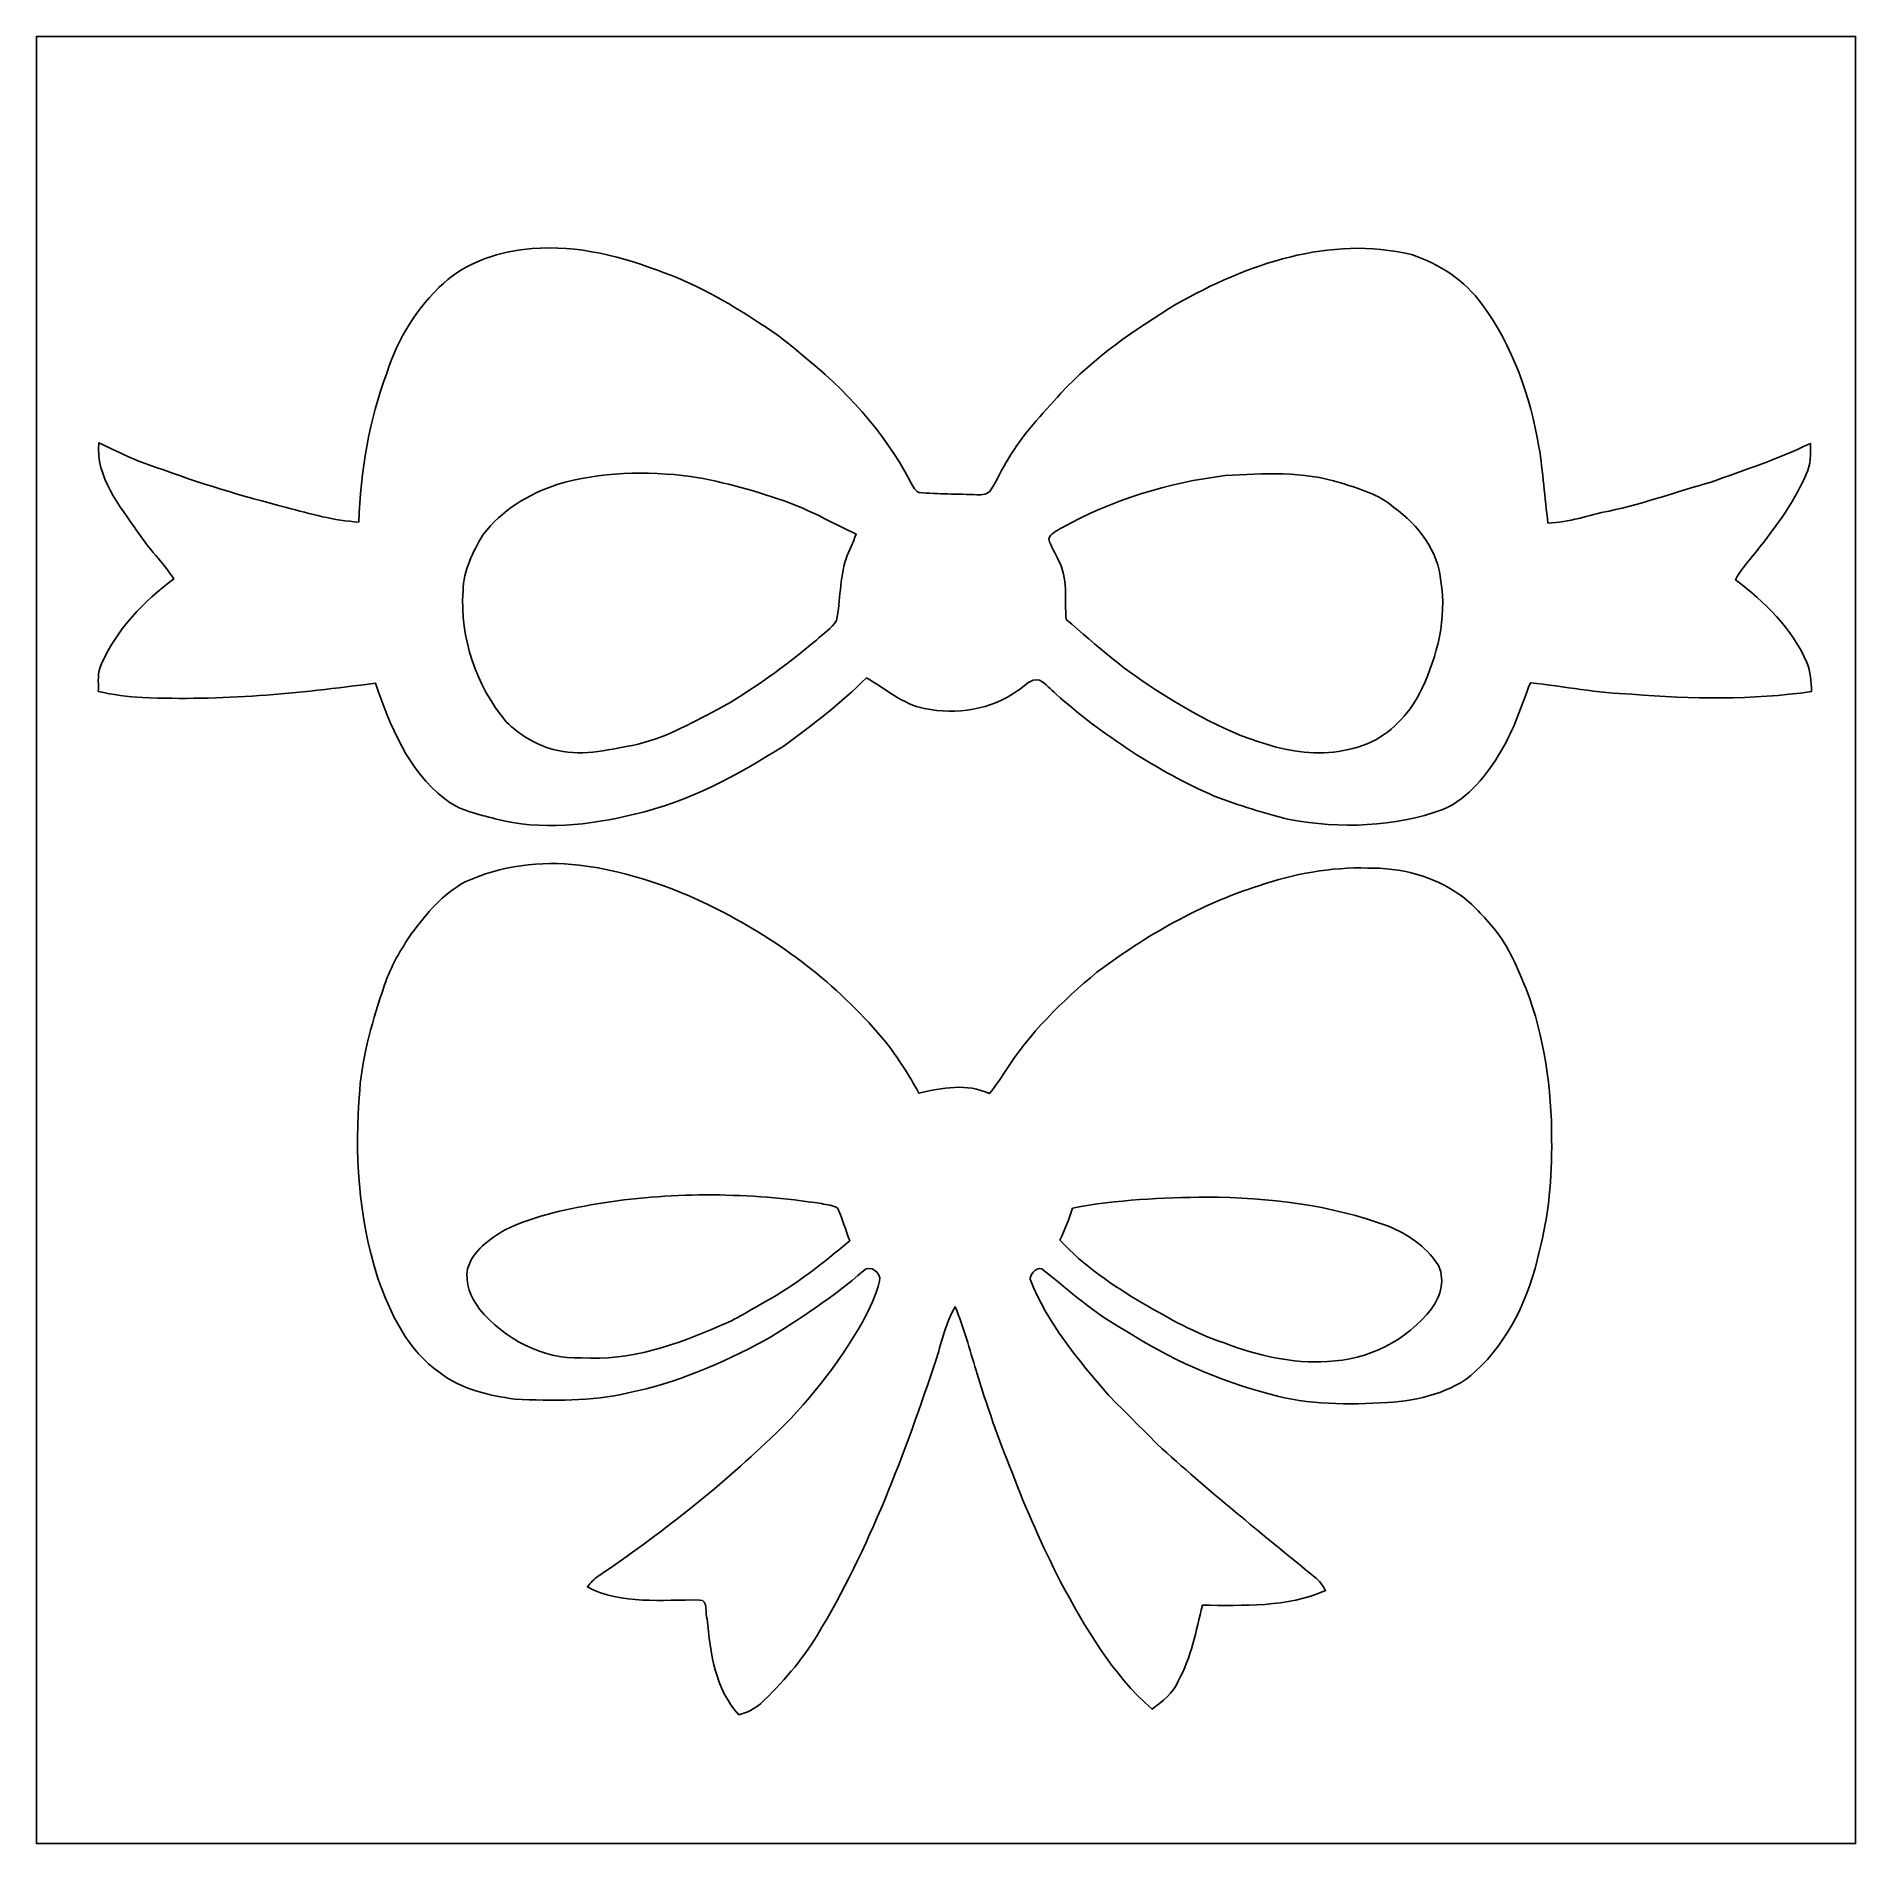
# Model space of a CAD drawing. Header units: centimetres. Extents: x -16.8 to 16.8, y -16.7 to 16.7.
import ezdxf

# ---------------------------------------------------------------- set-up
doc = ezdxf.new("R2010")
doc.units = ezdxf.units.CM
doc.header["$MEASUREMENT"] = 0
doc.layers.add('Layer 1', color=7, linetype='Continuous')

msp = doc.modelspace()

# ---------------------------------------------------------------- linework, layer by layer
at = {"layer": 'Layer 1', "color": 7}
for points, knots in [([(-16.77458, 16.66875), (-16.77458, 16.66875), (16.77458, 16.66875), (16.77458, 16.66875), (16.77458, 16.66875), (16.77458, 16.66875), (16.77458, -16.66875), (16.77458, -16.66875), (16.77458, -16.66875), (16.77458, -16.66875), (-16.77458, -16.66875), (-16.77458, -16.66875), (-16.77458, -16.66875), (-16.77458, -16.66875), (-16.77458, 16.66875), (-16.77458, 16.66875), (-16.77458, 16.66875), (-16.77458, 16.66875), (-16.77458, 16.66875), (-16.77458, 16.66875)], [0, 0, 0, 0, 0.16666667, 0.16666667, 0.16666667, 0.16666667, 0.33333333, 0.33333333, 0.33333333, 0.33333333, 0.5, 0.5, 0.5, 0.5, 0.66666667, 0.66666667, 0.66666667, 0.66666667, 1, 1, 1, 1]), ([(-7.7911, 12.73598), (-8.32344, 12.6686), (-8.85896, 12.48516), (-9.26148, 12.11862), (-9.26148, 12.11862), (-9.75572, 11.67553), (-10.10955, 11.0871), (-10.31416, 10.4581), (-10.31416, 10.4581), (-10.64013, 9.57862), (-10.79747, 8.64447), (-10.82957, 7.7089), (-10.82957, 7.7089), (-11.28324, 7.73501), (-11.72316, 7.85918), (-12.15954, 7.97877), (-12.15954, 7.97877), (-12.97199, 8.18621), (-13.77633, 8.42716), (-14.56267, 8.71784), (-14.56267, 8.71784), (-14.93238, 8.83003), (-15.27387, 9.01065), (-15.62241, 9.17328), (-15.62241, 9.17328), (-15.68485, 8.53722), (-15.24212, 8.01829), (-14.90698, 7.53039), (-14.90698, 7.53039), (-14.70942, 7.22136), (-14.43919, 6.96771), (-14.24129, 6.65974), (-14.24129, 6.65974), (-14.79374, 6.24734), (-15.29151, 5.7337), (-15.57302, 5.09552), (-15.57302, 5.09552), (-15.66228, 4.93959), (-15.621, 4.75333), (-15.63299, 4.58399), (-15.63299, 4.58399), (-15.36383, 4.52614), (-15.09113, 4.4831), (-14.81526, 4.47322), (-14.81526, 4.47322), (-13.3791, 4.41078), (-11.94364, 4.54131), (-10.5223, 4.74028), (-10.5223, 4.74028), (-10.25208, 3.95464), (-9.92681, 3.12667), (-9.24454, 2.60562), (-9.24454, 2.60562), (-8.97996, 2.39007), (-8.63318, 2.31881), (-8.31144, 2.23591), (-8.31144, 2.23591), (-7.4676, 2.01401), (-6.58072, 2.11631), (-5.74428, 2.31987), (-5.74428, 2.31987), (-4.74768, 2.54564), (-3.84104, 3.04341), (-2.98344, 3.58387), (-2.98344, 3.58387), (-2.45957, 3.97616), (-1.92864, 4.36563), (-1.46897, 4.83411), (-1.46897, 4.83411), (-1.11478, 4.63868), (-0.80433, 4.35222), (-0.39723, 4.26791), (-0.39723, 4.26791), (0.18874, 4.15749), (0.83679, 4.24145), (1.32433, 4.6041), (1.32433, 4.6041), (1.45344, 4.67501), (1.55681, 4.83552), (1.72685, 4.7939), (1.72685, 4.7939), (1.84397, 4.72863), (1.9304, 4.62315), (2.02953, 4.53496), (2.02953, 4.53496), (2.9016, 3.76943), (3.88267, 3.12314), (4.94559, 2.65501), (4.94559, 2.65501), (5.40032, 2.4832), (5.86634, 2.34103), (6.33695, 2.22003), (6.33695, 2.22003), (7.27498, 2.05281), (8.26382, 2.07963), (9.16481, 2.40736), (9.16481, 2.40736), (9.64671, 2.61691), (9.97691, 3.05082), (10.23832, 3.48968), (10.23832, 3.48968), (10.47891, 3.87985), (10.60626, 4.32435), (10.77666, 4.74627), (10.77666, 4.74627), (11.40072, 4.67642), (12.01843, 4.5533), (12.64744, 4.53319), (12.64744, 4.53319), (13.75057, 4.44817), (14.86606, 4.42172), (15.96355, 4.58399), (15.96355, 4.58399), (15.95049, 4.76532), (15.94379, 4.94983), (15.87676, 5.12092), (15.87676, 5.12092), (15.60124, 5.74816), (15.09818, 6.24064), (14.55702, 6.64457), (14.55702, 6.64457), (14.64063, 6.80085), (14.75422, 6.93808), (14.86888, 7.07249), (14.86888, 7.07249), (15.25094, 7.54239), (15.61924, 8.03416), (15.86477, 8.5912), (15.86477, 8.5912), (15.95261, 8.76688), (15.94132, 8.97008), (15.93956, 9.16129), (15.93956, 9.16129), (15.35042, 8.87201), (14.72459, 8.67092), (14.1097, 8.44621), (14.1097, 8.44621), (13.48105, 8.27405), (12.86827, 8.04439), (12.22869, 7.91281), (12.22869, 7.91281), (11.85227, 7.84331), (11.48609, 7.69691), (11.0998, 7.6895), (11.0998, 7.6895), (11.04547, 8.15834), (11.00843, 8.62965), (10.93505, 9.09602), (10.93505, 9.09602), (10.77771, 10.03159), (10.45034, 10.95304), (9.88907, 11.72422), (9.88907, 11.72422), (9.56945, 12.1606), (9.09814, 12.47846), (8.58591, 12.64214), (8.58591, 12.64214), (7.0799, 13.00692), (5.55096, 12.4654), (4.24744, 11.73057), (4.24744, 11.73057), (3.48368, 11.26067), (2.73085, 10.74949), (2.11914, 10.08768), (2.11914, 10.08768), (1.77659, 9.69821), (1.40653, 9.32497), (1.14688, 8.87236), (1.14688, 8.87236), (1.03011, 8.68892), (0.94862, 8.48536), (0.82868, 8.30404), (0.82868, 8.30404), (0.77576, 8.21478), (0.66287, 8.21055), (0.57115, 8.21302), (0.57115, 8.21302), (0.21449, 8.22678), (-0.14288, 8.22431), (-0.49812, 8.25571), (-0.49812, 8.25571), (-0.58596, 8.29804), (-0.62371, 8.3947), (-0.66887, 8.47443), (-0.66887, 8.47443), (-1.14794, 9.39094), (-1.86549, 10.16459), (-2.67018, 10.80594), (-2.67018, 10.80594), (-2.91253, 11.01478), (-3.16406, 11.21375), (-3.43853, 11.37885), (-3.43853, 11.37885), (-4.02802, 11.77043), (-4.64961, 12.12356), (-5.3213, 12.35392), (-5.3213, 12.35392), (-6.10482, 12.65026), (-6.95078, 12.84605), (-7.7911, 12.73598), (-7.7911, 12.73598), (-7.7911, 12.73598), (-7.7911, 12.73598), (-7.7911, 12.73598)], [0, 0, 0, 0, 0.01923077, 0.01923077, 0.01923077, 0.01923077, 0.03846154, 0.03846154, 0.03846154, 0.03846154, 0.05769231, 0.05769231, 0.05769231, 0.05769231, 0.07692308, 0.07692308, 0.07692308, 0.07692308, 0.09615385, 0.09615385, 0.09615385, 0.09615385, 0.11538462, 0.11538462, 0.11538462, 0.11538462, 0.13461538, 0.13461538, 0.13461538, 0.13461538, 0.15384615, 0.15384615, 0.15384615, 0.15384615, 0.17307692, 0.17307692, 0.17307692, 0.17307692, 0.19230769, 0.19230769, 0.19230769, 0.19230769, 0.21153846, 0.21153846, 0.21153846, 0.21153846, 0.23076923, 0.23076923, 0.23076923, 0.23076923, 0.25, 0.25, 0.25, 0.25, 0.26923077, 0.26923077, 0.26923077, 0.26923077, 0.28846154, 0.28846154, 0.28846154, 0.28846154, 0.30769231, 0.30769231, 0.30769231, 0.30769231, 0.32692308, 0.32692308, 0.32692308, 0.32692308, 0.34615385, 0.34615385, 0.34615385, 0.34615385, 0.36538462, 0.36538462, 0.36538462, 0.36538462, 0.38461538, 0.38461538, 0.38461538, 0.38461538, 0.40384615, 0.40384615, 0.40384615, 0.40384615, 0.42307692, 0.42307692, 0.42307692, 0.42307692, 0.44230769, 0.44230769, 0.44230769, 0.44230769, 0.46153846, 0.46153846, 0.46153846, 0.46153846, 0.48076923, 0.48076923, 0.48076923, 0.48076923, 0.5, 0.5, 0.5, 0.5, 0.51923077, 0.51923077, 0.51923077, 0.51923077, 0.53846154, 0.53846154, 0.53846154, 0.53846154, 0.55769231, 0.55769231, 0.55769231, 0.55769231, 0.57692308, 0.57692308, 0.57692308, 0.57692308, 0.59615385, 0.59615385, 0.59615385, 0.59615385, 0.61538462, 0.61538462, 0.61538462, 0.61538462, 0.63461538, 0.63461538, 0.63461538, 0.63461538, 0.65384615, 0.65384615, 0.65384615, 0.65384615, 0.67307692, 0.67307692, 0.67307692, 0.67307692, 0.69230769, 0.69230769, 0.69230769, 0.69230769, 0.71153846, 0.71153846, 0.71153846, 0.71153846, 0.73076923, 0.73076923, 0.73076923, 0.73076923, 0.75, 0.75, 0.75, 0.75, 0.76923077, 0.76923077, 0.76923077, 0.76923077, 0.78846154, 0.78846154, 0.78846154, 0.78846154, 0.80769231, 0.80769231, 0.80769231, 0.80769231, 0.82692308, 0.82692308, 0.82692308, 0.82692308, 0.84615385, 0.84615385, 0.84615385, 0.84615385, 0.86538462, 0.86538462, 0.86538462, 0.86538462, 0.88461538, 0.88461538, 0.88461538, 0.88461538, 0.90384615, 0.90384615, 0.90384615, 0.90384615, 0.92307692, 0.92307692, 0.92307692, 0.92307692, 0.94230769, 0.94230769, 0.94230769, 0.94230769, 0.96153846, 0.96153846, 0.96153846, 0.96153846, 1, 1, 1, 1]), ([(-7.17021, 8.39999), (-6.37681, 8.64341), (-5.52873, 8.65046), (-4.71064, 8.55274), (-4.71064, 8.55274), (-4.08517, 8.44867), (-3.47133, 8.27546), (-2.87549, 8.05956), (-2.87549, 8.05956), (-2.45392, 7.90116), (-2.06304, 7.67539), (-1.65594, 7.48489), (-1.65594, 7.48489), (-1.71379, 7.33319), (-1.78435, 7.18679), (-1.84397, 7.03545), (-1.84397, 7.03545), (-1.96427, 6.66538), (-1.94451, 6.26992), (-2.01859, 5.89139), (-2.01859, 5.89139), (-2.11314, 5.74463), (-2.26519, 5.64797), (-2.39113, 5.53085), (-2.39113, 5.53085), (-2.96122, 5.05601), (-3.56235, 4.61222), (-4.21111, 4.25027), (-4.21111, 4.25027), (-4.71593, 3.99274), (-5.21688, 3.70346), (-5.7785, 3.59022), (-5.7785, 3.59022), (-6.25898, 3.4985), (-6.76028, 3.37996), (-7.2457, 3.51508), (-7.2457, 3.51508), (-7.57061, 3.60751), (-7.87047, 3.78919), (-8.11071, 4.02519), (-8.11071, 4.02519), (-8.66493, 4.6923), (-8.9662, 5.57001), (-8.90693, 6.43855), (-8.90693, 6.43855), (-8.89564, 6.81531), (-8.72843, 7.16386), (-8.53546, 7.47889), (-8.53546, 7.47889), (-8.19856, 7.92515), (-7.69655, 8.22854), (-7.17021, 8.39999)], [0, 0, 0, 0, 0.07142857, 0.07142857, 0.07142857, 0.07142857, 0.14285714, 0.14285714, 0.14285714, 0.14285714, 0.21428571, 0.21428571, 0.21428571, 0.21428571, 0.28571429, 0.28571429, 0.28571429, 0.28571429, 0.35714286, 0.35714286, 0.35714286, 0.35714286, 0.42857143, 0.42857143, 0.42857143, 0.42857143, 0.5, 0.5, 0.5, 0.5, 0.57142857, 0.57142857, 0.57142857, 0.57142857, 0.64285714, 0.64285714, 0.64285714, 0.64285714, 0.71428571, 0.71428571, 0.71428571, 0.71428571, 0.78571429, 0.78571429, 0.78571429, 0.78571429, 0.85714286, 0.85714286, 0.85714286, 0.85714286, 1, 1, 1, 1]), ([(5.14879, 8.56721), (5.85752, 8.60884), (6.58777, 8.64729), (7.27604, 8.43562), (7.27604, 8.43562), (7.61894, 8.31885), (7.98442, 8.22925), (8.26064, 7.97772), (8.26064, 7.97772), (8.70867, 7.6581), (9.07803, 7.17938), (9.12671, 6.61564), (9.12671, 6.61564), (9.23819, 5.93513), (9.06216, 5.24898), (8.77605, 4.63444), (8.77605, 4.63444), (8.58132, 4.22063), (8.25888, 3.86221), (7.84931, 3.65337), (7.84931, 3.65337), (7.4041, 3.45722), (6.89963, 3.40713), (6.42197, 3.49179), (6.42197, 3.49179), (5.52662, 3.63679), (4.71805, 4.08411), (3.95852, 4.55754), (3.95852, 4.55754), (3.32811, 4.94453), (2.77036, 5.43137), (2.21298, 5.91432), (2.21298, 5.91432), (2.18722, 6.27662), (2.2539, 6.67702), (2.07116, 7.01075), (2.07116, 7.01075), (2.01683, 7.14022), (1.93428, 7.25734), (1.89406, 7.39246), (1.89406, 7.39246), (1.92088, 7.50499), (2.04929, 7.54662), (2.13395, 7.60236), (2.13395, 7.60236), (3.06317, 8.11601), (4.0961, 8.43703), (5.14879, 8.56721)], [0, 0, 0, 0, 0.07692308, 0.07692308, 0.07692308, 0.07692308, 0.15384615, 0.15384615, 0.15384615, 0.15384615, 0.23076923, 0.23076923, 0.23076923, 0.23076923, 0.30769231, 0.30769231, 0.30769231, 0.30769231, 0.38461538, 0.38461538, 0.38461538, 0.38461538, 0.46153846, 0.46153846, 0.46153846, 0.46153846, 0.53846154, 0.53846154, 0.53846154, 0.53846154, 0.61538462, 0.61538462, 0.61538462, 0.61538462, 0.69230769, 0.69230769, 0.69230769, 0.69230769, 0.76923077, 0.76923077, 0.76923077, 0.76923077, 0.84615385, 0.84615385, 0.84615385, 0.84615385, 1, 1, 1, 1]), ([(-8.86848, 1.07068), (-9.27841, 0.8509), (-9.58391, 0.48895), (-9.85555, 0.11994), (-9.85555, 0.11994), (-10.05381, -0.17745), (-10.24114, -0.48754), (-10.35509, -0.82868), (-10.35509, -0.82868), (-10.56393, -1.45979), (-10.76113, -2.10256), (-10.81229, -2.76895), (-10.81229, -2.76895), (-10.90859, -3.92465), (-10.83839, -5.10822), (-10.48279, -6.21806), (-10.48279, -6.21806), (-10.24961, -6.88375), (-9.92964, -7.57731), (-9.32815, -7.98689), (-9.32815, -7.98689), (-8.93445, -8.29345), (-8.43174, -8.39893), (-7.94949, -8.46949), (-7.94949, -8.46949), (-7.25417, -8.50371), (-6.54473, -8.51464), (-5.86281, -8.35272), (-5.86281, -8.35272), (-4.97346, -8.17633), (-4.13279, -7.8105), (-3.33693, -7.38434), (-3.33693, -7.38434), (-2.70298, -6.99841), (-2.08104, -6.58812), (-1.51977, -6.10023), (-1.51977, -6.10023), (-1.39771, -5.97888), (-1.18886, -6.1408), (-1.2259, -6.29073), (-1.2259, -6.29073), (-1.28199, -6.55567), (-1.41429, -6.79838), (-1.53423, -7.03897), (-1.53423, -7.03897), (-1.99249, -7.83096), (-2.56081, -8.56262), (-3.22968, -9.1881), (-3.22968, -9.1881), (-4.20829, -10.1286), (-5.28285, -10.96574), (-6.40468, -11.72845), (-6.40468, -11.72845), (-6.48511, -11.78489), (-6.55144, -11.85827), (-6.61388, -11.93377), (-6.61388, -11.93377), (-5.98205, -12.26891), (-5.22993, -12.16413), (-4.54343, -12.17507), (-4.54343, -12.17507), (-4.37621, -12.17718), (-4.45029, -12.43259), (-4.40302, -12.52432), (-4.40302, -12.52432), (-4.34904, -13.14379), (-4.25873, -13.81725), (-3.81953, -14.29385), (-3.81953, -14.29385), (-3.67348, -14.24975), (-3.52848, -14.19013), (-3.41771, -14.08148), (-3.41771, -14.08148), (-3.01801, -13.71177), (-2.6603, -13.29337), (-2.37772, -12.827), (-2.37772, -12.827), (-1.40723, -11.23068), (-0.75918, -9.46679), (-0.16933, -7.70255), (-0.16933, -7.70255), (-0.07796, -7.38399), (0.00706, -7.05908), (0.16651, -6.76592), (0.16651, -6.76592), (0.33549, -7.14516), (0.42968, -7.5505), (0.55739, -7.9442), (0.55739, -7.9442), (0.74648, -8.58097), (0.96802, -9.2075), (1.22026, -9.82204), (1.22026, -9.82204), (1.47496, -10.50819), (1.77659, -11.17706), (2.10679, -11.8297), (2.10679, -11.8297), (2.56857, -12.6806), (3.05929, -13.54561), (3.79977, -14.18696), (3.79977, -14.18696), (3.98921, -14.04479), (4.18783, -13.89309), (4.28378, -13.66908), (4.28378, -13.66908), (4.52332, -13.23728), (4.6101, -12.74551), (4.72722, -12.27208), (4.72722, -12.27208), (5.48957, -12.27349), (6.2865, -12.31477), (6.99982, -12.00115), (6.99982, -12.00115), (6.95007, -11.90696), (6.88763, -11.81841), (6.80156, -11.75385), (6.80156, -11.75385), (5.82224, -10.94846), (4.82812, -10.15859), (3.89537, -9.29852), (3.89537, -9.29852), (3.59728, -8.99689), (3.29565, -8.69915), (2.99755, -8.39752), (2.99755, -8.39752), (2.43734, -7.74453), (1.86655, -7.07037), (1.55187, -6.25863), (1.55187, -6.25863), (1.55116, -6.14856), (1.7018, -5.98523), (1.80658, -6.09459), (1.80658, -6.09459), (2.28353, -6.48159), (2.74602, -6.89434), (3.28859, -7.19067), (3.28859, -7.19067), (4.11551, -7.72478), (5.02567, -8.134), (5.98064, -8.37636), (5.98064, -8.37636), (6.68055, -8.58167), (7.42174, -8.57109), (8.14317, -8.53299), (8.14317, -8.53299), (8.71608, -8.48819), (9.32392, -8.36154), (9.76136, -7.96255), (9.76136, -7.96255), (10.38825, -7.38505), (10.75937, -6.57613), (10.93893, -5.75345), (10.93893, -5.75345), (11.11779, -5.08071), (11.17917, -4.38115), (11.16859, -3.68653), (11.16859, -3.68653), (11.17318, -2.74144), (11.03454, -1.78929), (10.70187, -0.90205), (10.70187, -0.90205), (10.53606, -0.52105), (10.38437, -0.12241), (10.11273, 0.19861), (10.11273, 0.19861), (9.91764, 0.42651), (9.72467, 0.66146), (9.47667, 0.83432), (9.47667, 0.83432), (8.98454, 1.17969), (8.37636, 1.33703), (7.7791, 1.3275), (7.7791, 1.3275), (7.09542, 1.34832), (6.41597, 1.21814), (5.77039, 1.00118), (5.77039, 1.00118), (4.68665, 0.65864), (3.68864, 0.08255), (2.78236, -0.59584), (2.78236, -0.59584), (2.14207, -1.12818), (1.53635, -1.72014), (1.08903, -2.42782), (1.08903, -2.42782), (0.99801, -2.56716), (0.90629, -2.70581), (0.80081, -2.83457), (0.80081, -2.83457), (0.38876, -2.63701), (-0.07408, -2.72768), (-0.49989, -2.8254), (-0.49989, -2.8254), (-0.68016, -2.49802), (-0.87877, -2.17981), (-1.11019, -1.88666), (-1.11019, -1.88666), (-1.92617, -0.89994), (-2.94746, -0.08573), (-4.08587, 0.49883), (-4.08587, 0.49883), (-4.92054, 0.94121), (-5.82718, 1.26365), (-6.76663, 1.38218), (-6.76663, 1.38218), (-7.47677, 1.46438), (-8.2169, 1.37195), (-8.86848, 1.07068)], [0, 0, 0, 0, 0.01886792, 0.01886792, 0.01886792, 0.01886792, 0.03773585, 0.03773585, 0.03773585, 0.03773585, 0.05660377, 0.05660377, 0.05660377, 0.05660377, 0.0754717, 0.0754717, 0.0754717, 0.0754717, 0.09433962, 0.09433962, 0.09433962, 0.09433962, 0.11320755, 0.11320755, 0.11320755, 0.11320755, 0.13207547, 0.13207547, 0.13207547, 0.13207547, 0.1509434, 0.1509434, 0.1509434, 0.1509434, 0.16981132, 0.16981132, 0.16981132, 0.16981132, 0.18867925, 0.18867925, 0.18867925, 0.18867925, 0.20754717, 0.20754717, 0.20754717, 0.20754717, 0.22641509, 0.22641509, 0.22641509, 0.22641509, 0.24528302, 0.24528302, 0.24528302, 0.24528302, 0.26415094, 0.26415094, 0.26415094, 0.26415094, 0.28301887, 0.28301887, 0.28301887, 0.28301887, 0.30188679, 0.30188679, 0.30188679, 0.30188679, 0.32075472, 0.32075472, 0.32075472, 0.32075472, 0.33962264, 0.33962264, 0.33962264, 0.33962264, 0.35849057, 0.35849057, 0.35849057, 0.35849057, 0.37735849, 0.37735849, 0.37735849, 0.37735849, 0.39622642, 0.39622642, 0.39622642, 0.39622642, 0.41509434, 0.41509434, 0.41509434, 0.41509434, 0.43396226, 0.43396226, 0.43396226, 0.43396226, 0.45283019, 0.45283019, 0.45283019, 0.45283019, 0.47169811, 0.47169811, 0.47169811, 0.47169811, 0.49056604, 0.49056604, 0.49056604, 0.49056604, 0.50943396, 0.50943396, 0.50943396, 0.50943396, 0.52830189, 0.52830189, 0.52830189, 0.52830189, 0.54716981, 0.54716981, 0.54716981, 0.54716981, 0.56603774, 0.56603774, 0.56603774, 0.56603774, 0.58490566, 0.58490566, 0.58490566, 0.58490566, 0.60377358, 0.60377358, 0.60377358, 0.60377358, 0.62264151, 0.62264151, 0.62264151, 0.62264151, 0.64150943, 0.64150943, 0.64150943, 0.64150943, 0.66037736, 0.66037736, 0.66037736, 0.66037736, 0.67924528, 0.67924528, 0.67924528, 0.67924528, 0.69811321, 0.69811321, 0.69811321, 0.69811321, 0.71698113, 0.71698113, 0.71698113, 0.71698113, 0.73584906, 0.73584906, 0.73584906, 0.73584906, 0.75471698, 0.75471698, 0.75471698, 0.75471698, 0.77358491, 0.77358491, 0.77358491, 0.77358491, 0.79245283, 0.79245283, 0.79245283, 0.79245283, 0.81132075, 0.81132075, 0.81132075, 0.81132075, 0.83018868, 0.83018868, 0.83018868, 0.83018868, 0.8490566, 0.8490566, 0.8490566, 0.8490566, 0.86792453, 0.86792453, 0.86792453, 0.86792453, 0.88679245, 0.88679245, 0.88679245, 0.88679245, 0.90566038, 0.90566038, 0.90566038, 0.90566038, 0.9245283, 0.9245283, 0.9245283, 0.9245283, 0.94339623, 0.94339623, 0.94339623, 0.94339623, 0.96226415, 0.96226415, 0.96226415, 0.96226415, 1, 1, 1, 1]), ([(-6.31472, -4.84576), (-4.9844, -4.64432), (-3.62303, -4.65914), (-2.29341, -4.86339), (-2.29341, -4.86339), (-2.20239, -4.89656), (-2.07045, -4.88139), (-1.99284, -4.95335), (-1.99284, -4.95335), (-1.91135, -5.14738), (-1.85173, -5.35164), (-1.77412, -5.54778), (-1.77412, -5.54778), (-2.26871, -5.95983), (-2.7746, -6.36693), (-3.34186, -6.67597), (-3.34186, -6.67597), (-3.61562, -6.82907), (-3.87879, -7.00476), (-4.17336, -7.11729), (-4.17336, -7.11729), (-4.97311, -7.47289), (-5.83212, -7.76676), (-6.72077, -7.70961), (-6.72077, -7.70961), (-7.44749, -7.73359), (-8.14564, -7.35683), (-8.6039, -6.8072), (-8.6039, -6.8072), (-8.76265, -6.59765), (-8.87377, -6.32954), (-8.82227, -6.06319), (-8.82227, -6.06319), (-8.72878, -5.72629), (-8.41199, -5.5185), (-8.13082, -5.34635), (-8.13082, -5.34635), (-7.56285, -5.06801), (-6.93279, -4.95547), (-6.31472, -4.84576)], [0, 0, 0, 0, 0.09090909, 0.09090909, 0.09090909, 0.09090909, 0.18181818, 0.18181818, 0.18181818, 0.18181818, 0.27272727, 0.27272727, 0.27272727, 0.27272727, 0.36363636, 0.36363636, 0.36363636, 0.36363636, 0.45454545, 0.45454545, 0.45454545, 0.45454545, 0.54545455, 0.54545455, 0.54545455, 0.54545455, 0.63636364, 0.63636364, 0.63636364, 0.63636364, 0.72727273, 0.72727273, 0.72727273, 0.72727273, 0.81818182, 0.81818182, 0.81818182, 0.81818182, 1, 1, 1, 1]), ([(2.33362, -4.94453), (3.15136, -4.78825), (3.98463, -4.75262), (4.81542, -4.74416), (4.81542, -4.74416), (5.94854, -4.74945), (7.09436, -4.88244), (8.16081, -5.28144), (8.16081, -5.28144), (8.51288, -5.42572), (8.8459, -5.64762), (9.05898, -5.96935), (9.05898, -5.96935), (9.21914, -6.22723), (9.12707, -6.5726), (8.95279, -6.80156), (8.95279, -6.80156), (8.50265, -7.39069), (7.77557, -7.74912), (7.03686, -7.7724), (7.03686, -7.7724), (6.38246, -7.82496), (5.73652, -7.65845), (5.12833, -7.43268), (5.12833, -7.43268), (4.59811, -7.26228), (4.11656, -6.97759), (3.63467, -6.70489), (3.63467, -6.70489), (3.08257, -6.37469), (2.53682, -6.01169), (2.09938, -5.53473), (2.09938, -5.53473), (2.19251, -5.34423), (2.27118, -5.14738), (2.33362, -4.94453)], [0, 0, 0, 0, 0.1, 0.1, 0.1, 0.1, 0.2, 0.2, 0.2, 0.2, 0.3, 0.3, 0.3, 0.3, 0.4, 0.4, 0.4, 0.4, 0.5, 0.5, 0.5, 0.5, 0.6, 0.6, 0.6, 0.6, 0.7, 0.7, 0.7, 0.7, 0.8, 0.8, 0.8, 0.8, 1, 1, 1, 1])]:
    msp.add_open_spline(points, degree=3, knots=knots, dxfattribs=at)
at = {"layer": 'Layer 1', "color": 253}
for points, knots in [([(-7.7911, 12.73598), (-6.95078, 12.84605), (-6.10482, 12.65026), (-5.3213, 12.35392), (-5.3213, 12.35392), (-4.64961, 12.12356), (-4.02802, 11.77043), (-3.43853, 11.37885), (-3.43853, 11.37885), (-3.16406, 11.21375), (-2.91253, 11.01478), (-2.67018, 10.80594), (-2.67018, 10.80594), (-1.86549, 10.16459), (-1.14794, 9.39094), (-0.66887, 8.47443), (-0.66887, 8.47443), (-0.62371, 8.3947), (-0.58596, 8.29804), (-0.49812, 8.25571), (-0.49812, 8.25571), (-0.14288, 8.22431), (0.21449, 8.22678), (0.57115, 8.21302), (0.57115, 8.21302), (0.66287, 8.21055), (0.77576, 8.21478), (0.82868, 8.30404), (0.82868, 8.30404), (0.94862, 8.48536), (1.03011, 8.68892), (1.14688, 8.87236), (1.14688, 8.87236), (1.40653, 9.32497), (1.77659, 9.69821), (2.11914, 10.08768), (2.11914, 10.08768), (2.73085, 10.74949), (3.48368, 11.26067), (4.24744, 11.73057), (4.24744, 11.73057), (5.55096, 12.4654), (7.0799, 13.00692), (8.58591, 12.64214), (8.58591, 12.64214), (9.09814, 12.47846), (9.56945, 12.1606), (9.88907, 11.72422), (9.88907, 11.72422), (10.45034, 10.95304), (10.77771, 10.03159), (10.93505, 9.09602), (10.93505, 9.09602), (11.00843, 8.62965), (11.04547, 8.15834), (11.0998, 7.6895), (11.0998, 7.6895), (11.48609, 7.69691), (11.85227, 7.84331), (12.22869, 7.91281), (12.22869, 7.91281), (12.86827, 8.04439), (13.48105, 8.27405), (14.1097, 8.44621), (14.1097, 8.44621), (14.72459, 8.67092), (15.35042, 8.87201), (15.93956, 9.16129), (15.93956, 9.16129), (15.94132, 8.97008), (15.95261, 8.76688), (15.86477, 8.5912), (15.86477, 8.5912), (15.61924, 8.03416), (15.25094, 7.54239), (14.86888, 7.07249), (14.86888, 7.07249), (14.75422, 6.93808), (14.64063, 6.80085), (14.55702, 6.64457), (14.55702, 6.64457), (15.09818, 6.24064), (15.60124, 5.74816), (15.87676, 5.12092), (15.87676, 5.12092), (15.94379, 4.94983), (15.95049, 4.76532), (15.96355, 4.58399), (15.96355, 4.58399), (14.86606, 4.42172), (13.75057, 4.44817), (12.64744, 4.53319), (12.64744, 4.53319), (12.01843, 4.5533), (11.40072, 4.67642), (10.77666, 4.74627), (10.77666, 4.74627), (10.60626, 4.32435), (10.47891, 3.87985), (10.23832, 3.48968), (10.23832, 3.48968), (9.97691, 3.05082), (9.64671, 2.61691), (9.16481, 2.40736), (9.16481, 2.40736), (8.26382, 2.07963), (7.27498, 2.05281), (6.33695, 2.22003), (6.33695, 2.22003), (5.86634, 2.34103), (5.40032, 2.4832), (4.94559, 2.65501), (4.94559, 2.65501), (3.88267, 3.12314), (2.9016, 3.76943), (2.02953, 4.53496), (2.02953, 4.53496), (1.9304, 4.62315), (1.84397, 4.72863), (1.72685, 4.7939), (1.72685, 4.7939), (1.55681, 4.83552), (1.45344, 4.67501), (1.32433, 4.6041), (1.32433, 4.6041), (0.83679, 4.24145), (0.18874, 4.15749), (-0.39723, 4.26791), (-0.39723, 4.26791), (-0.80433, 4.35222), (-1.11478, 4.63868), (-1.46897, 4.83411), (-1.46897, 4.83411), (-1.92864, 4.36563), (-2.45957, 3.97616), (-2.98344, 3.58387), (-2.98344, 3.58387), (-3.84104, 3.04341), (-4.74768, 2.54564), (-5.74428, 2.31987), (-5.74428, 2.31987), (-6.58072, 2.11631), (-7.4676, 2.01401), (-8.31144, 2.23591), (-8.31144, 2.23591), (-8.63318, 2.31881), (-8.97996, 2.39007), (-9.24454, 2.60562), (-9.24454, 2.60562), (-9.92681, 3.12667), (-10.25208, 3.95464), (-10.5223, 4.74028), (-10.5223, 4.74028), (-11.94364, 4.54131), (-13.3791, 4.41078), (-14.81526, 4.47322), (-14.81526, 4.47322), (-15.09113, 4.4831), (-15.36383, 4.52614), (-15.63299, 4.58399), (-15.63299, 4.58399), (-15.621, 4.75333), (-15.66228, 4.93959), (-15.57302, 5.09552), (-15.57302, 5.09552), (-15.29151, 5.7337), (-14.79374, 6.24734), (-14.24129, 6.65974), (-14.24129, 6.65974), (-14.43919, 6.96771), (-14.70942, 7.22136), (-14.90698, 7.53039), (-14.90698, 7.53039), (-15.24212, 8.01829), (-15.68485, 8.53722), (-15.62241, 9.17328), (-15.62241, 9.17328), (-15.27387, 9.01065), (-14.93238, 8.83003), (-14.56267, 8.71784), (-14.56267, 8.71784), (-13.77633, 8.42716), (-12.97199, 8.18621), (-12.15954, 7.97877), (-12.15954, 7.97877), (-11.72316, 7.85918), (-11.28324, 7.73501), (-10.82957, 7.7089), (-10.82957, 7.7089), (-10.79747, 8.64447), (-10.64013, 9.57862), (-10.31416, 10.4581), (-10.31416, 10.4581), (-10.10955, 11.0871), (-9.75572, 11.67553), (-9.26148, 12.11862), (-9.26148, 12.11862), (-8.85896, 12.48516), (-8.32344, 12.6686), (-7.7911, 12.73598), (-7.7911, 12.73598), (-7.7911, 12.73598), (-7.7911, 12.73598), (-7.7911, 12.73598)], [0, 0, 0, 0, 0.01923077, 0.01923077, 0.01923077, 0.01923077, 0.03846154, 0.03846154, 0.03846154, 0.03846154, 0.05769231, 0.05769231, 0.05769231, 0.05769231, 0.07692308, 0.07692308, 0.07692308, 0.07692308, 0.09615385, 0.09615385, 0.09615385, 0.09615385, 0.11538462, 0.11538462, 0.11538462, 0.11538462, 0.13461538, 0.13461538, 0.13461538, 0.13461538, 0.15384615, 0.15384615, 0.15384615, 0.15384615, 0.17307692, 0.17307692, 0.17307692, 0.17307692, 0.19230769, 0.19230769, 0.19230769, 0.19230769, 0.21153846, 0.21153846, 0.21153846, 0.21153846, 0.23076923, 0.23076923, 0.23076923, 0.23076923, 0.25, 0.25, 0.25, 0.25, 0.26923077, 0.26923077, 0.26923077, 0.26923077, 0.28846154, 0.28846154, 0.28846154, 0.28846154, 0.30769231, 0.30769231, 0.30769231, 0.30769231, 0.32692308, 0.32692308, 0.32692308, 0.32692308, 0.34615385, 0.34615385, 0.34615385, 0.34615385, 0.36538462, 0.36538462, 0.36538462, 0.36538462, 0.38461538, 0.38461538, 0.38461538, 0.38461538, 0.40384615, 0.40384615, 0.40384615, 0.40384615, 0.42307692, 0.42307692, 0.42307692, 0.42307692, 0.44230769, 0.44230769, 0.44230769, 0.44230769, 0.46153846, 0.46153846, 0.46153846, 0.46153846, 0.48076923, 0.48076923, 0.48076923, 0.48076923, 0.5, 0.5, 0.5, 0.5, 0.51923077, 0.51923077, 0.51923077, 0.51923077, 0.53846154, 0.53846154, 0.53846154, 0.53846154, 0.55769231, 0.55769231, 0.55769231, 0.55769231, 0.57692308, 0.57692308, 0.57692308, 0.57692308, 0.59615385, 0.59615385, 0.59615385, 0.59615385, 0.61538462, 0.61538462, 0.61538462, 0.61538462, 0.63461538, 0.63461538, 0.63461538, 0.63461538, 0.65384615, 0.65384615, 0.65384615, 0.65384615, 0.67307692, 0.67307692, 0.67307692, 0.67307692, 0.69230769, 0.69230769, 0.69230769, 0.69230769, 0.71153846, 0.71153846, 0.71153846, 0.71153846, 0.73076923, 0.73076923, 0.73076923, 0.73076923, 0.75, 0.75, 0.75, 0.75, 0.76923077, 0.76923077, 0.76923077, 0.76923077, 0.78846154, 0.78846154, 0.78846154, 0.78846154, 0.80769231, 0.80769231, 0.80769231, 0.80769231, 0.82692308, 0.82692308, 0.82692308, 0.82692308, 0.84615385, 0.84615385, 0.84615385, 0.84615385, 0.86538462, 0.86538462, 0.86538462, 0.86538462, 0.88461538, 0.88461538, 0.88461538, 0.88461538, 0.90384615, 0.90384615, 0.90384615, 0.90384615, 0.92307692, 0.92307692, 0.92307692, 0.92307692, 0.94230769, 0.94230769, 0.94230769, 0.94230769, 0.96153846, 0.96153846, 0.96153846, 0.96153846, 1, 1, 1, 1]), ([(-7.17021, 8.39999), (-7.69655, 8.22854), (-8.19856, 7.92515), (-8.53546, 7.47889), (-8.53546, 7.47889), (-8.72843, 7.16386), (-8.89564, 6.81531), (-8.90693, 6.43855), (-8.90693, 6.43855), (-8.9662, 5.57001), (-8.66493, 4.6923), (-8.11071, 4.02519), (-8.11071, 4.02519), (-7.87047, 3.78919), (-7.57061, 3.60751), (-7.2457, 3.51508), (-7.2457, 3.51508), (-6.76028, 3.37996), (-6.25898, 3.4985), (-5.7785, 3.59022), (-5.7785, 3.59022), (-5.21688, 3.70346), (-4.71593, 3.99274), (-4.21111, 4.25027), (-4.21111, 4.25027), (-3.56235, 4.61222), (-2.96122, 5.05601), (-2.39113, 5.53085), (-2.39113, 5.53085), (-2.26519, 5.64797), (-2.11314, 5.74463), (-2.01859, 5.89139), (-2.01859, 5.89139), (-1.94451, 6.26992), (-1.96427, 6.66538), (-1.84397, 7.03545), (-1.84397, 7.03545), (-1.78435, 7.18679), (-1.71379, 7.33319), (-1.65594, 7.48489), (-1.65594, 7.48489), (-2.06304, 7.67539), (-2.45392, 7.90116), (-2.87549, 8.05956), (-2.87549, 8.05956), (-3.47133, 8.27546), (-4.08517, 8.44867), (-4.71064, 8.55274), (-4.71064, 8.55274), (-5.52873, 8.65046), (-6.37681, 8.64341), (-7.17021, 8.39999), (-7.17021, 8.39999), (-7.17021, 8.39999), (-7.17021, 8.39999), (-7.17021, 8.39999)], [0, 0, 0, 0, 0.06666667, 0.06666667, 0.06666667, 0.06666667, 0.13333333, 0.13333333, 0.13333333, 0.13333333, 0.2, 0.2, 0.2, 0.2, 0.26666667, 0.26666667, 0.26666667, 0.26666667, 0.33333333, 0.33333333, 0.33333333, 0.33333333, 0.4, 0.4, 0.4, 0.4, 0.46666667, 0.46666667, 0.46666667, 0.46666667, 0.53333333, 0.53333333, 0.53333333, 0.53333333, 0.6, 0.6, 0.6, 0.6, 0.66666667, 0.66666667, 0.66666667, 0.66666667, 0.73333333, 0.73333333, 0.73333333, 0.73333333, 0.8, 0.8, 0.8, 0.8, 0.86666667, 0.86666667, 0.86666667, 0.86666667, 1, 1, 1, 1]), ([(5.14879, 8.56721), (4.0961, 8.43703), (3.06317, 8.11601), (2.13395, 7.60236), (2.13395, 7.60236), (2.04929, 7.54662), (1.92088, 7.50499), (1.89406, 7.39246), (1.89406, 7.39246), (1.93428, 7.25734), (2.01683, 7.14022), (2.07116, 7.01075), (2.07116, 7.01075), (2.2539, 6.67702), (2.18722, 6.27662), (2.21298, 5.91432), (2.21298, 5.91432), (2.77036, 5.43137), (3.32811, 4.94453), (3.95852, 4.55754), (3.95852, 4.55754), (4.71805, 4.08411), (5.52662, 3.63679), (6.42197, 3.49179), (6.42197, 3.49179), (6.89963, 3.40713), (7.4041, 3.45722), (7.84931, 3.65337), (7.84931, 3.65337), (8.25888, 3.86221), (8.58132, 4.22063), (8.77605, 4.63444), (8.77605, 4.63444), (9.06216, 5.24898), (9.23819, 5.93513), (9.12671, 6.61564), (9.12671, 6.61564), (9.07803, 7.17938), (8.70867, 7.6581), (8.26064, 7.97772), (8.26064, 7.97772), (7.98442, 8.22925), (7.61894, 8.31885), (7.27604, 8.43562), (7.27604, 8.43562), (6.58777, 8.64729), (5.85752, 8.60884), (5.14879, 8.56721)], [0, 0, 0, 0, 0.07692308, 0.07692308, 0.07692308, 0.07692308, 0.15384615, 0.15384615, 0.15384615, 0.15384615, 0.23076923, 0.23076923, 0.23076923, 0.23076923, 0.30769231, 0.30769231, 0.30769231, 0.30769231, 0.38461538, 0.38461538, 0.38461538, 0.38461538, 0.46153846, 0.46153846, 0.46153846, 0.46153846, 0.53846154, 0.53846154, 0.53846154, 0.53846154, 0.61538462, 0.61538462, 0.61538462, 0.61538462, 0.69230769, 0.69230769, 0.69230769, 0.69230769, 0.76923077, 0.76923077, 0.76923077, 0.76923077, 0.84615385, 0.84615385, 0.84615385, 0.84615385, 1, 1, 1, 1]), ([(-8.86848, 1.07068), (-8.2169, 1.37195), (-7.47677, 1.46438), (-6.76663, 1.38218), (-6.76663, 1.38218), (-5.82718, 1.26365), (-4.92054, 0.94121), (-4.08587, 0.49883), (-4.08587, 0.49883), (-2.94746, -0.08573), (-1.92617, -0.89994), (-1.11019, -1.88666), (-1.11019, -1.88666), (-0.87877, -2.17981), (-0.68016, -2.49802), (-0.49989, -2.8254), (-0.49989, -2.8254), (-0.07408, -2.72768), (0.38876, -2.63701), (0.80081, -2.83457), (0.80081, -2.83457), (0.90629, -2.70581), (0.99801, -2.56716), (1.08903, -2.42782), (1.08903, -2.42782), (1.53635, -1.72014), (2.14207, -1.12818), (2.78236, -0.59584), (2.78236, -0.59584), (3.68864, 0.08255), (4.68665, 0.65864), (5.77039, 1.00118), (5.77039, 1.00118), (6.41597, 1.21814), (7.09542, 1.34832), (7.7791, 1.3275), (7.7791, 1.3275), (8.37636, 1.33703), (8.98454, 1.17969), (9.47667, 0.83432), (9.47667, 0.83432), (9.72467, 0.66146), (9.91764, 0.42651), (10.11273, 0.19861), (10.11273, 0.19861), (10.38437, -0.12241), (10.53606, -0.52105), (10.70187, -0.90205), (10.70187, -0.90205), (11.03454, -1.78929), (11.17318, -2.74144), (11.16859, -3.68653), (11.16859, -3.68653), (11.17917, -4.38115), (11.11779, -5.08071), (10.93893, -5.75345), (10.93893, -5.75345), (10.75937, -6.57613), (10.38825, -7.38505), (9.76136, -7.96255), (9.76136, -7.96255), (9.32392, -8.36154), (8.71608, -8.48819), (8.14317, -8.53299), (8.14317, -8.53299), (7.42174, -8.57109), (6.68055, -8.58167), (5.98064, -8.37636), (5.98064, -8.37636), (5.02567, -8.134), (4.11551, -7.72478), (3.28859, -7.19067), (3.28859, -7.19067), (2.74602, -6.89434), (2.28353, -6.48159), (1.80658, -6.09459), (1.80658, -6.09459), (1.7018, -5.98523), (1.55116, -6.14856), (1.55187, -6.25863), (1.55187, -6.25863), (1.86655, -7.07037), (2.43734, -7.74453), (2.99755, -8.39752), (2.99755, -8.39752), (3.29565, -8.69915), (3.59728, -8.99689), (3.89537, -9.29852), (3.89537, -9.29852), (4.82812, -10.15859), (5.82224, -10.94846), (6.80156, -11.75385), (6.80156, -11.75385), (6.88763, -11.81841), (6.95007, -11.90696), (6.99982, -12.00115), (6.99982, -12.00115), (6.2865, -12.31477), (5.48957, -12.27349), (4.72722, -12.27208), (4.72722, -12.27208), (4.6101, -12.74551), (4.52332, -13.23728), (4.28378, -13.66908), (4.28378, -13.66908), (4.18783, -13.89309), (3.98921, -14.04479), (3.79977, -14.18696), (3.79977, -14.18696), (3.05929, -13.54561), (2.56857, -12.6806), (2.10679, -11.8297), (2.10679, -11.8297), (1.77659, -11.17706), (1.47496, -10.50819), (1.22026, -9.82204), (1.22026, -9.82204), (0.96802, -9.2075), (0.74648, -8.58097), (0.55739, -7.9442), (0.55739, -7.9442), (0.42968, -7.5505), (0.33549, -7.14516), (0.16651, -6.76592), (0.16651, -6.76592), (0.00706, -7.05908), (-0.07796, -7.38399), (-0.16933, -7.70255), (-0.16933, -7.70255), (-0.75918, -9.46679), (-1.40723, -11.23068), (-2.37772, -12.827), (-2.37772, -12.827), (-2.6603, -13.29337), (-3.01801, -13.71177), (-3.41771, -14.08148), (-3.41771, -14.08148), (-3.52848, -14.19013), (-3.67348, -14.24975), (-3.81953, -14.29385), (-3.81953, -14.29385), (-4.25873, -13.81725), (-4.34904, -13.14379), (-4.40302, -12.52432), (-4.40302, -12.52432), (-4.45029, -12.43259), (-4.37621, -12.17718), (-4.54343, -12.17507), (-4.54343, -12.17507), (-5.22993, -12.16413), (-5.98205, -12.26891), (-6.61388, -11.93377), (-6.61388, -11.93377), (-6.55144, -11.85827), (-6.48511, -11.78489), (-6.40468, -11.72845), (-6.40468, -11.72845), (-5.28285, -10.96574), (-4.20829, -10.1286), (-3.22968, -9.1881), (-3.22968, -9.1881), (-2.56081, -8.56262), (-1.99249, -7.83096), (-1.53423, -7.03897), (-1.53423, -7.03897), (-1.41429, -6.79838), (-1.28199, -6.55567), (-1.2259, -6.29073), (-1.2259, -6.29073), (-1.18886, -6.1408), (-1.39771, -5.97888), (-1.51977, -6.10023), (-1.51977, -6.10023), (-2.08104, -6.58812), (-2.70298, -6.99841), (-3.33693, -7.38434), (-3.33693, -7.38434), (-4.13279, -7.8105), (-4.97346, -8.17633), (-5.86281, -8.35272), (-5.86281, -8.35272), (-6.54473, -8.51464), (-7.25417, -8.50371), (-7.94949, -8.46949), (-7.94949, -8.46949), (-8.43174, -8.39893), (-8.93445, -8.29345), (-9.32815, -7.98689), (-9.32815, -7.98689), (-9.92964, -7.57731), (-10.24961, -6.88375), (-10.48279, -6.21806), (-10.48279, -6.21806), (-10.83839, -5.10822), (-10.90859, -3.92465), (-10.81229, -2.76895), (-10.81229, -2.76895), (-10.76113, -2.10256), (-10.56393, -1.45979), (-10.35509, -0.82868), (-10.35509, -0.82868), (-10.24114, -0.48754), (-10.05381, -0.17745), (-9.85555, 0.11994), (-9.85555, 0.11994), (-9.58391, 0.48895), (-9.27841, 0.8509), (-8.86848, 1.07068), (-8.86848, 1.07068), (-8.86848, 1.07068), (-8.86848, 1.07068), (-8.86848, 1.07068)], [0, 0, 0, 0, 0.01851852, 0.01851852, 0.01851852, 0.01851852, 0.03703704, 0.03703704, 0.03703704, 0.03703704, 0.05555556, 0.05555556, 0.05555556, 0.05555556, 0.07407407, 0.07407407, 0.07407407, 0.07407407, 0.09259259, 0.09259259, 0.09259259, 0.09259259, 0.11111111, 0.11111111, 0.11111111, 0.11111111, 0.12962963, 0.12962963, 0.12962963, 0.12962963, 0.14814815, 0.14814815, 0.14814815, 0.14814815, 0.16666667, 0.16666667, 0.16666667, 0.16666667, 0.18518519, 0.18518519, 0.18518519, 0.18518519, 0.2037037, 0.2037037, 0.2037037, 0.2037037, 0.22222222, 0.22222222, 0.22222222, 0.22222222, 0.24074074, 0.24074074, 0.24074074, 0.24074074, 0.25925926, 0.25925926, 0.25925926, 0.25925926, 0.27777778, 0.27777778, 0.27777778, 0.27777778, 0.2962963, 0.2962963, 0.2962963, 0.2962963, 0.31481481, 0.31481481, 0.31481481, 0.31481481, 0.33333333, 0.33333333, 0.33333333, 0.33333333, 0.35185185, 0.35185185, 0.35185185, 0.35185185, 0.37037037, 0.37037037, 0.37037037, 0.37037037, 0.38888889, 0.38888889, 0.38888889, 0.38888889, 0.40740741, 0.40740741, 0.40740741, 0.40740741, 0.42592593, 0.42592593, 0.42592593, 0.42592593, 0.44444444, 0.44444444, 0.44444444, 0.44444444, 0.46296296, 0.46296296, 0.46296296, 0.46296296, 0.48148148, 0.48148148, 0.48148148, 0.48148148, 0.5, 0.5, 0.5, 0.5, 0.51851852, 0.51851852, 0.51851852, 0.51851852, 0.53703704, 0.53703704, 0.53703704, 0.53703704, 0.55555556, 0.55555556, 0.55555556, 0.55555556, 0.57407407, 0.57407407, 0.57407407, 0.57407407, 0.59259259, 0.59259259, 0.59259259, 0.59259259, 0.61111111, 0.61111111, 0.61111111, 0.61111111, 0.62962963, 0.62962963, 0.62962963, 0.62962963, 0.64814815, 0.64814815, 0.64814815, 0.64814815, 0.66666667, 0.66666667, 0.66666667, 0.66666667, 0.68518519, 0.68518519, 0.68518519, 0.68518519, 0.7037037, 0.7037037, 0.7037037, 0.7037037, 0.72222222, 0.72222222, 0.72222222, 0.72222222, 0.74074074, 0.74074074, 0.74074074, 0.74074074, 0.75925926, 0.75925926, 0.75925926, 0.75925926, 0.77777778, 0.77777778, 0.77777778, 0.77777778, 0.7962963, 0.7962963, 0.7962963, 0.7962963, 0.81481481, 0.81481481, 0.81481481, 0.81481481, 0.83333333, 0.83333333, 0.83333333, 0.83333333, 0.85185185, 0.85185185, 0.85185185, 0.85185185, 0.87037037, 0.87037037, 0.87037037, 0.87037037, 0.88888889, 0.88888889, 0.88888889, 0.88888889, 0.90740741, 0.90740741, 0.90740741, 0.90740741, 0.92592593, 0.92592593, 0.92592593, 0.92592593, 0.94444444, 0.94444444, 0.94444444, 0.94444444, 0.96296296, 0.96296296, 0.96296296, 0.96296296, 1, 1, 1, 1]), ([(-6.31472, -4.84576), (-6.93279, -4.95547), (-7.56285, -5.06801), (-8.13082, -5.34635), (-8.13082, -5.34635), (-8.41199, -5.5185), (-8.72878, -5.72629), (-8.82227, -6.06319), (-8.82227, -6.06319), (-8.87377, -6.32954), (-8.76265, -6.59765), (-8.6039, -6.8072), (-8.6039, -6.8072), (-8.14564, -7.35683), (-7.44749, -7.73359), (-6.72077, -7.70961), (-6.72077, -7.70961), (-5.83212, -7.76676), (-4.97311, -7.47289), (-4.17336, -7.11729), (-4.17336, -7.11729), (-3.87879, -7.00476), (-3.61562, -6.82907), (-3.34186, -6.67597), (-3.34186, -6.67597), (-2.7746, -6.36693), (-2.26871, -5.95983), (-1.77412, -5.54778), (-1.77412, -5.54778), (-1.85173, -5.35164), (-1.91135, -5.14738), (-1.99284, -4.95335), (-1.99284, -4.95335), (-2.07045, -4.88139), (-2.20239, -4.89656), (-2.29341, -4.86339), (-2.29341, -4.86339), (-3.62303, -4.65914), (-4.9844, -4.64432), (-6.31472, -4.84576), (-6.31472, -4.84576), (-6.31472, -4.84576), (-6.31472, -4.84576), (-6.31472, -4.84576)], [0, 0, 0, 0, 0.08333333, 0.08333333, 0.08333333, 0.08333333, 0.16666667, 0.16666667, 0.16666667, 0.16666667, 0.25, 0.25, 0.25, 0.25, 0.33333333, 0.33333333, 0.33333333, 0.33333333, 0.41666667, 0.41666667, 0.41666667, 0.41666667, 0.5, 0.5, 0.5, 0.5, 0.58333333, 0.58333333, 0.58333333, 0.58333333, 0.66666667, 0.66666667, 0.66666667, 0.66666667, 0.75, 0.75, 0.75, 0.75, 0.83333333, 0.83333333, 0.83333333, 0.83333333, 1, 1, 1, 1]), ([(2.33362, -4.94453), (2.27118, -5.14738), (2.19251, -5.34423), (2.09938, -5.53473), (2.09938, -5.53473), (2.53682, -6.01169), (3.08257, -6.37469), (3.63467, -6.70489), (3.63467, -6.70489), (4.11656, -6.97759), (4.59811, -7.26228), (5.12833, -7.43268), (5.12833, -7.43268), (5.73652, -7.65845), (6.38246, -7.82496), (7.03686, -7.7724), (7.03686, -7.7724), (7.77557, -7.74912), (8.50265, -7.39069), (8.95279, -6.80156), (8.95279, -6.80156), (9.12707, -6.5726), (9.21914, -6.22723), (9.05898, -5.96935), (9.05898, -5.96935), (8.8459, -5.64762), (8.51288, -5.42572), (8.16081, -5.28144), (8.16081, -5.28144), (7.09436, -4.88244), (5.94854, -4.74945), (4.81542, -4.74416), (4.81542, -4.74416), (3.98463, -4.75262), (3.15136, -4.78825), (2.33362, -4.94453)], [0, 0, 0, 0, 0.1, 0.1, 0.1, 0.1, 0.2, 0.2, 0.2, 0.2, 0.3, 0.3, 0.3, 0.3, 0.4, 0.4, 0.4, 0.4, 0.5, 0.5, 0.5, 0.5, 0.6, 0.6, 0.6, 0.6, 0.7, 0.7, 0.7, 0.7, 0.8, 0.8, 0.8, 0.8, 1, 1, 1, 1])]:
    msp.add_open_spline(points, degree=3, knots=knots, dxfattribs=at)

doc.saveas('drawing.dxf')
